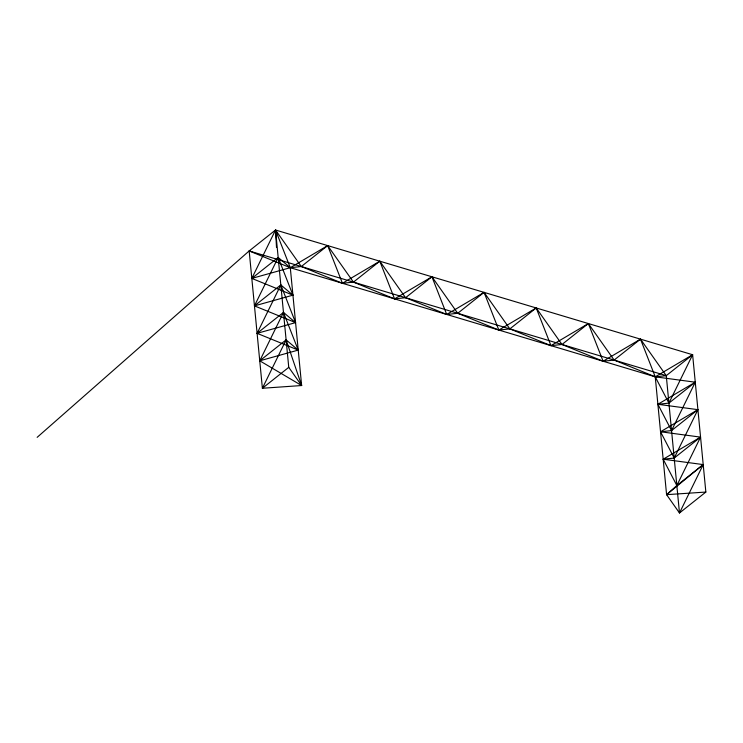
<?xml version="1.0" encoding="UTF-8"?>
<svg xmlns="http://www.w3.org/2000/svg" width="743" height="743" viewBox="0 0 743 743"><rect width="100%" height="100%" fill="white"/><g stroke="black" fill="none" stroke-linecap="round" stroke-linejoin="round"><path stroke-width="1.11" d="M276.498 247.363L275.532 230.014L290.29 267.694L301.639 385.533L262.39 388.264L249.174 250.939L290.29 267.694L327.672 245.608L342.43 283.278L379.803 261.192L394.561 298.872L431.943 276.786L446.701 314.465L484.083 292.37L498.841 330.05L536.214 307.964L550.972 345.644L588.354 323.549L603.112 361.228L640.494 339.142L655.242 376.822L666.592 494.662L703.203 464.598L676.845 485.523L700.556 437.125L663.183 459.22L703.203 464.598L679.483 512.986L666.267 375.661L640.494 339.142L614.127 360.067L588.354 323.549L561.987 344.483L536.214 307.964L509.856 328.889L484.083 292.37L457.716 313.295L431.943 276.786L405.585 297.711L379.803 261.192L353.445 282.117L327.672 245.608L301.305 266.533L275.532 230.014L251.812 278.402L292.937 295.157L278.179 257.477L251.812 278.402L290.29 267.694L301.305 266.533L342.43 283.278L353.445 282.117L394.561 298.872L405.585 297.711L446.701 314.465L457.716 313.295L498.841 330.05L509.856 328.889L550.972 345.644L561.987 344.483L603.112 361.228L614.127 360.067L655.242 376.822L695.272 382.199L671.551 430.587L660.536 431.757L674.198 458.059L700.556 437.125L660.536 431.757L697.918 409.662L657.889 404.285L671.551 430.587L697.918 409.662L674.198 458.059L663.183 459.22L676.845 485.523L666.592 494.662L679.483 512.986L705.85 492.061L692.625 354.736L275.532 230.014L249.174 250.939L37.15 437.348M692.625 354.736L666.267 375.661L655.242 376.822L692.625 354.736L668.904 403.124L657.889 404.285L695.272 382.199L668.904 403.124L655.242 376.822L290.29 267.694L278.179 257.477L254.459 305.875L295.584 322.62L280.826 284.94L254.459 305.875L292.937 295.157L280.826 284.94L257.106 333.338L298.222 350.092L283.473 312.413L257.106 333.338L295.584 322.62L283.473 312.413L259.753 360.801L301.639 385.533L286.111 339.876L259.753 360.801L298.222 350.092L286.111 339.876L262.39 388.264L288.758 367.339L275.532 230.014M666.592 494.662L705.85 492.061M249.174 250.939L666.267 375.661M288.758 367.339L301.639 385.533"/></g></svg>
